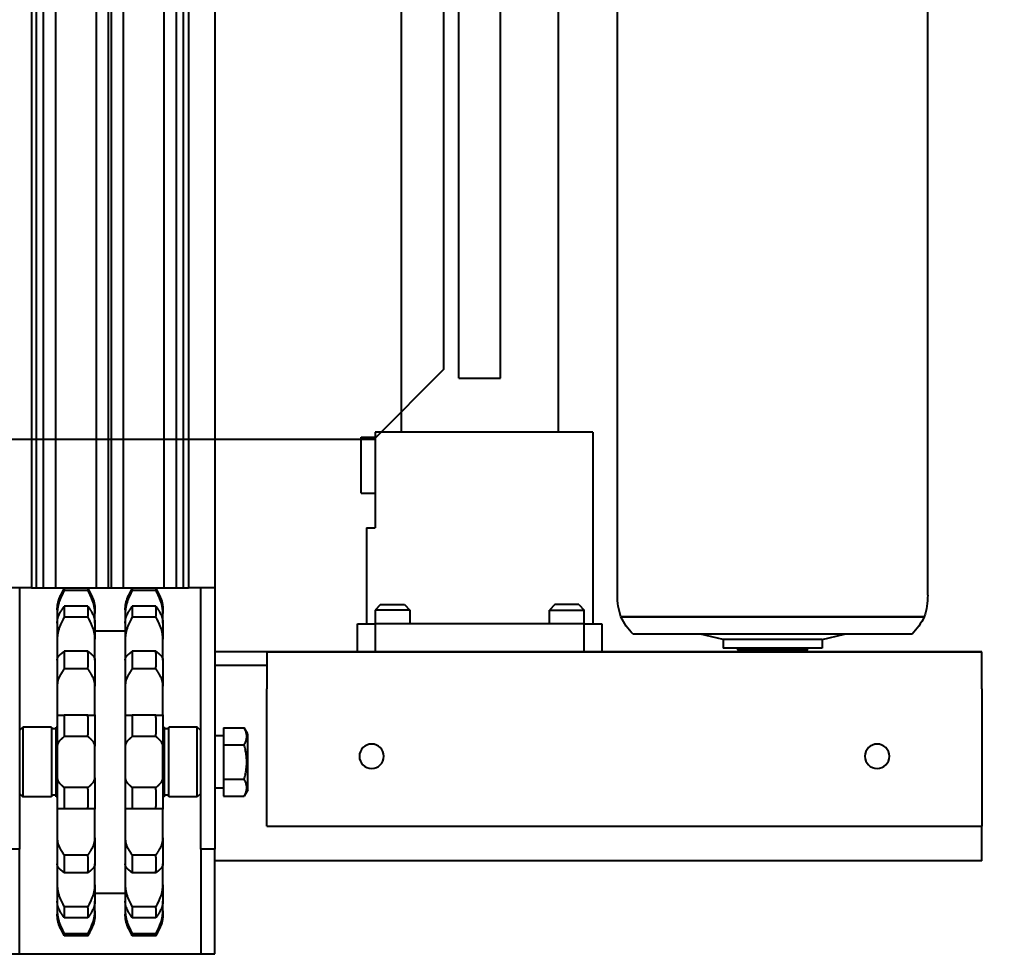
# Model space of a CAD drawing. Header units: millimetres. Extents: x -383313 to -161684, y -117025 to 99224.
# Drawn here: x -331868.6 to -331589.8, y 31162.6 to 31431.4 of the extents above; entities that cross this region are included whole.
import ezdxf

# ---------------------------------------------------------------- set-up
doc = ezdxf.new("R2010")
doc.units = ezdxf.units.MM
doc.header["$MEASUREMENT"] = 0
doc.layers.get('Defpoints').update_dxf_attribs({"color": 31})
for name, color, linetype in [('001__КОНСТРУКТИВ__размеры внутр.', 7, 'Continuous'), ('PV-55E8', 7, 'Continuous'), ('Робот', 30, 'Continuous')]:
    doc.layers.add(name, color=color, linetype=linetype)
doc.styles.add('PSTUDIO', font='arial.ttf')
doc.dimstyles.new('PS_TICK', dxfattribs={"dimscale": 100, "dimtxt": 2.5, "dimasz": 1, "dimexe": 2, "dimexo": 2, "dimgap": 1, "dimtad": 1, "dimdec": 0, "dimzin": 0, "dimdsep": 46, "dimtxsty": 'PSTUDIO', "dimblk": 'ARCHTICK', "dimcen": 2, "dimdle": 1.5, "dimse1": 1, "dimse2": 1, "dimadec": 0, "dimazin": 0, "dimtfac": 1, "dimtdec": 0, "dimtix": 1, "dimtmove": 1, "dimatfit": 3, "dimldrblk": 'ARCHTICK', "dimfxl": 1, "dimtolj": 1, "dimtzin": 0, "dimarcsym": 0})

# ---------------------------------------------------------------- blocks, each defined once
blk = doc.blocks.new('*U123')
at = {"layer": 'PV-55E8', "color": 3}
for p, q in [((-264.5, 563.27), (-260.5, 563.27)), ((-260.5, 563.27), (-256.5, 563.27)), ((-260.5, 563.27), (-260.5, 533.27)), ((-256.5, 563.27), (-212.5, 563.27)), ((-212.5, 563.27), (-208.5, 563.27)), ((-208.5, 563.27), (-204.5, 563.27)), ((-208.5, 533.27), (-208.5, 563.27)), ((-204.5, 563.27), (-204.5, 533.27)), ((-240.85, 558.12), (-247.65, 558.12)), ((-221.35, 558.12), (-228.15, 558.12)), ((-247.65, 557.47), (-240.85, 557.47)), ((-228.15, 557.47), (-221.35, 557.47)), ((-240.85, 552.96), (-247.65, 552.96)), ((-221.35, 552.96), (-228.15, 552.96)), ((-249.65, 550.92), (-249.65, 551.88)), ((-249.65, 549), (-249.65, 550.92)), ((-240.85, 549.85), (-247.65, 549.85)), ((-238.85, 550.92), (-238.85, 551.88)), ((-238.85, 550.92), (-238.85, 549)), ((-230.15, 550.92), (-230.15, 551.88)), ((-230.15, 549), (-230.15, 550.92)), ((-221.35, 549.85), (-228.15, 549.85)), ((-219.35, 550.92), (-219.35, 551.88)), ((-219.35, 550.92), (-219.35, 549)), ((-249.65, 548.13), (-249.65, 549)), ((-249.65, 543.53), (-249.65, 548.13)), ((-238.85, 549), (-238.85, 548.13)), ((-238.85, 543.53), (-238.85, 548.13)), ((-230.15, 548.13), (-230.15, 549)), ((-230.15, 543.53), (-230.15, 548.13)), ((-219.35, 549), (-219.35, 548.13)), ((-219.35, 543.53), (-219.35, 548.13)), ((-238.85, 545.91), (-230.15, 545.91)), ((-249.65, 541.68), (-249.65, 543.53)), ((-249.65, 537.48), (-249.65, 541.68)), ((-238.85, 543.53), (-238.85, 541.68)), ((-238.85, 541.68), (-238.85, 537.48)), ((-230.15, 541.68), (-230.15, 543.53)), ((-230.15, 537.48), (-230.15, 541.68)), ((-219.35, 543.53), (-219.35, 541.68)), ((-219.35, 541.68), (-219.35, 537.48)), ((-240.85, 540.06), (-247.65, 540.06)), ((-221.35, 540.06), (-228.15, 540.06)), ((-249.65, 530.05), (-249.65, 537.48)), ((-238.85, 530.05), (-238.85, 537.48)), ((-230.15, 530.05), (-230.15, 537.48)), ((-219.35, 530.05), (-219.35, 537.48)), ((15.5, 536.62), (-204.5, 536.62)), ((15.5, 536.62), (15.5, 526.62)), ((-260.5, 533.27), (-264.5, 533.27)), ((-260.5, 458.27), (-260.5, 533.27)), ((-240.85, 535.03), (-247.65, 535.03)), ((-221.35, 535.03), (-228.15, 535.03)), ((-204.5, 533.27), (-208.5, 533.27)), ((-208.5, 533.27), (-208.5, 458.27)), ((-204.5, 458.27), (-204.5, 533.27)), ((-249.65, 528.58), (-249.65, 530.05)), ((-238.85, 530.05), (-238.85, 528.58)), ((-230.15, 528.58), (-230.15, 530.05)), ((-219.35, 530.05), (-219.35, 528.58)), ((-249.65, 521.82), (-249.65, 528.58)), ((-238.85, 528.58), (-238.85, 521.82)), ((-230.15, 521.82), (-230.15, 528.58)), ((-219.35, 528.58), (-219.35, 521.82)), ((-189.5, 526.62), (-189.5, 487.32)), ((-189.5, 526.62), (15.5, 526.62)), ((15.5, 487.32), (15.5, 526.62)), ((-249.65, 521.78), (-249.65, 521.82)), ((-249.65, 512.79), (-249.65, 521.78)), ((-240.85, 521.67), (-247.65, 521.67)), ((-238.85, 521.82), (-238.85, 521.78)), ((-238.85, 512.79), (-238.85, 521.78)), ((-230.15, 521.78), (-230.15, 521.82)), ((-230.15, 512.79), (-230.15, 521.78)), ((-221.35, 521.67), (-228.15, 521.67)), ((-219.35, 521.82), (-219.35, 521.78)), ((-219.35, 512.79), (-219.35, 521.78)), ((-260.5, 517.27), (-259.5, 518.27)), ((-259.5, 498.27), (-259.5, 518.27)), ((-251.3, 518.27), (-259.5, 518.27)), ((-251.3, 498.27), (-251.3, 518.27)), ((-250, 517.77), (-251.3, 517.77)), ((-250, 518.27), (-250, 498.27)), ((-249.65, 518.27), (-250, 518.27)), ((-219, 518.27), (-219.35, 518.27)), ((-219, 498.27), (-219, 518.27)), ((-217.7, 517.77), (-219, 517.77)), ((-217.7, 518.27), (-217.7, 498.27)), ((-209.5, 518.27), (-217.7, 518.27)), ((-209.5, 518.27), (-209.5, 498.27)), ((-208.5, 517.27), (-209.5, 518.27)), ((-202, 513.18), (-202, 518.08)), ((-202, 518.08), (-196.05, 518.08)), ((-195, 516.27), (-196.05, 518.08)), ((-195, 516.27), (-195, 500.27)), ((-240.85, 515.58), (-247.65, 515.58)), ((-221.35, 515.58), (-228.15, 515.58)), ((-202, 515.77), (-204.5, 515.77)), ((-202, 503.36), (-202, 513.18)), ((-202, 513.18), (-196.05, 513.18)), ((-249.65, 511.97), (-249.65, 512.79)), ((-249.65, 504.57), (-249.65, 511.97)), ((-238.85, 512.79), (-238.85, 511.97)), ((-238.85, 511.97), (-238.85, 504.57)), ((-230.15, 511.97), (-230.15, 512.79)), ((-230.15, 504.57), (-230.15, 511.97)), ((-219.35, 512.79), (-219.35, 511.97)), ((-219.35, 511.97), (-219.35, 504.57)), ((-249.65, 503.75), (-249.65, 504.57)), ((-249.65, 494.76), (-249.65, 503.75)), ((-238.85, 504.57), (-238.85, 503.75)), ((-238.85, 494.76), (-238.85, 503.75)), ((-230.15, 503.75), (-230.15, 504.57)), ((-230.15, 494.76), (-230.15, 503.75)), ((-219.35, 504.57), (-219.35, 503.75)), ((-219.35, 494.76), (-219.35, 503.75)), ((-202, 498.45), (-202, 503.36)), ((-202, 503.36), (-196.05, 503.36)), ((-260.5, 499.27), (-259.5, 498.27)), ((-240.85, 500.96), (-247.65, 500.96)), ((-221.35, 500.96), (-228.15, 500.96)), ((-208.5, 499.27), (-209.5, 498.27)), ((-202, 500.77), (-204.5, 500.77)), ((-195, 500.27), (-196.05, 498.45)), ((-251.3, 498.27), (-259.5, 498.27)), ((-250, 498.77), (-251.3, 498.77)), ((-249.65, 498.27), (-250, 498.27)), ((-219, 498.27), (-219.35, 498.27)), ((-217.7, 498.77), (-219, 498.77)), ((-209.5, 498.27), (-217.7, 498.27)), ((-202, 498.45), (-196.05, 498.45)), ((-249.65, 494.72), (-249.65, 494.76)), ((-249.65, 487.96), (-249.65, 494.72)), ((-240.85, 494.87), (-247.65, 494.87)), ((-238.85, 494.76), (-238.85, 494.72)), ((-238.85, 494.72), (-238.85, 487.96)), ((-230.15, 494.72), (-230.15, 494.76)), ((-230.15, 487.96), (-230.15, 494.72)), ((-221.35, 494.87), (-228.15, 494.87)), ((-219.35, 494.76), (-219.35, 494.72)), ((-219.35, 494.72), (-219.35, 487.96)), ((-249.65, 486.49), (-249.65, 487.96)), ((-238.85, 487.96), (-238.85, 486.49)), ((-230.15, 486.49), (-230.15, 487.96)), ((-219.35, 487.96), (-219.35, 486.49)), ((-249.65, 479.06), (-249.65, 486.49)), ((-238.85, 479.06), (-238.85, 486.49)), ((-230.15, 479.06), (-230.15, 486.49)), ((-219.35, 479.06), (-219.35, 486.49)), ((-189.5, 476.62), (-189.5, 487.32)), ((15.5, 487.32), (15.5, 476.62)), ((-240.85, 481.51), (-247.65, 481.51)), ((-221.35, 481.51), (-228.15, 481.51)), ((-189.5, 480.62), (-204.5, 480.62)), ((-249.65, 474.86), (-249.65, 479.06)), ((-238.85, 479.06), (-238.85, 474.86)), ((-230.15, 474.86), (-230.15, 479.06)), ((-219.35, 479.06), (-219.35, 474.86)), ((-249.65, 473.01), (-249.65, 474.86)), ((-240.85, 476.48), (-247.65, 476.48)), ((-238.85, 474.86), (-238.85, 473.01)), ((-230.15, 473.01), (-230.15, 474.86)), ((-221.35, 476.48), (-228.15, 476.48)), ((-219.35, 474.86), (-219.35, 473.01)), ((-189.5, 476.62), (-204.5, 476.62)), ((-189.5, 476.62), (15.5, 476.62)), ((15.5, 476.62), (-189.5, 476.62)), ((-163.5, 476.62), (-163.5, 468.62)), ((-158.5, 468.62), (-158.5, 476.62)), ((-98.5, 476.62), (-98.5, 468.62)), ((-93.5, 468.62), (-93.5, 476.62)), ((-30.3, 475.62), (-58.7, 475.62)), ((-58.7, 473.12), (-58.7, 475.62)), ((-54, 476.62), (-54.5, 476.12)), ((-44.5, 476.12), (-54.5, 476.12)), ((-54.5, 476.12), (-54.5, 475.62)), ((-34.5, 476.12), (-44.5, 476.12)), ((-35, 476.62), (-34.5, 476.12)), ((-34.5, 476.12), (-34.5, 475.62)), ((-30.3, 473.12), (-30.3, 475.62)), ((-249.65, 468.41), (-249.65, 473.01)), ((-238.85, 468.41), (-238.85, 473.01)), ((-230.15, 468.41), (-230.15, 473.01)), ((-219.35, 468.41), (-219.35, 473.01)), ((-4.5, 471.62), (-84.5, 471.62)), ((-58.7, 473.12), (-65.13, 471.62)), ((-30.3, 473.12), (-58.7, 473.12)), ((-30.3, 473.12), (-23.87, 471.62)), ((-249.65, 467.54), (-249.65, 468.41)), ((-238.85, 470.62), (-230.15, 470.62)), ((-238.85, 468.41), (-238.85, 467.54)), ((-230.15, 467.54), (-230.15, 468.41)), ((-219.35, 468.41), (-219.35, 467.54)), ((-163.5, 468.62), (-158.5, 468.62)), ((-161, 441.12), (-161, 468.62)), ((-158.5, 464.72), (-158.5, 468.62)), ((-98.5, 468.62), (-158.5, 468.62)), ((-148.5, 464.72), (-148.5, 468.62)), ((-108.5, 468.62), (-108.5, 464.72)), ((-98.5, 468.62), (-98.5, 464.72)), ((-98.5, 468.62), (-93.5, 468.62)), ((-96, 413.62), (-96, 468.62)), ((-249.65, 465.62), (-249.65, 467.54)), ((-240.85, 466.69), (-247.65, 466.69)), ((-238.85, 467.54), (-238.85, 465.62)), ((-230.15, 465.62), (-230.15, 467.54)), ((-221.35, 466.69), (-228.15, 466.69)), ((-219.35, 467.54), (-219.35, 465.62)), ((-1, 466.62), (-88, 466.62)), ((-88, 466.62), (-44.5, 466.62)), ((-44.5, 466.62), (-1, 466.62)), ((-249.65, 464.66), (-249.65, 465.62)), ((-240.85, 463.58), (-247.65, 463.58)), ((-238.85, 464.66), (-238.85, 465.62)), ((-230.15, 464.66), (-230.15, 465.62)), ((-221.35, 463.58), (-228.15, 463.58)), ((-219.35, 464.66), (-219.35, 465.62)), ((-148.5, 464.72), (-158.5, 464.72)), ((-156.9, 463.12), (-158.5, 464.72)), ((-156.9, 463.12), (-150.1, 463.12)), ((-150.1, 463.12), (-148.5, 464.72)), ((-108.5, 464.72), (-98.5, 464.72)), ((-106.9, 463.12), (-108.5, 464.72)), ((-100.1, 463.12), (-106.9, 463.12)), ((-100.1, 463.12), (-98.5, 464.72)), ((-89, 460.38), (-89, -460.38)), ((0, 460.38), (0, -460.38)), ((-257, 458.27), (-264.5, 458.27)), ((-257, 458.27), (-255.61, 458.27)), ((-257, -531.73), (-257, 458.27)), ((-255.61, 458.27), (-255.61, -531.73)), ((-255.61, 458.27), (-253.6, 458.27)), ((-253.6, 458.27), (-253.6, -531.73)), ((-253.6, 458.27), (-250.1, 458.27)), ((-250.1, 458.27), (-250.1, -531.73)), ((-250.1, 458.27), (-238.42, 458.27)), ((-240.85, 459.06), (-247.65, 459.06)), ((-240.85, 458.41), (-247.65, 458.41)), ((-238.42, 458.27), (-238.42, -531.73)), ((-238.42, 458.27), (-234.92, 458.27)), ((-234.92, 458.27), (-234.92, -531.73)), ((-234.92, 458.27), (-234.14, 458.27)), ((-234.14, 458.27), (-234.14, -531.73)), ((-234.14, 458.27), (-230.64, 458.27)), ((-230.64, 458.27), (-230.64, -531.73)), ((-230.64, 458.27), (-218.96, 458.27)), ((-221.35, 459.06), (-228.15, 459.06)), ((-221.35, 458.41), (-228.15, 458.41)), ((-218.96, 458.27), (-218.96, -531.73)), ((-218.96, 458.27), (-215.46, 458.27)), ((-215.46, 458.27), (-215.46, -531.73)), ((-215.46, 458.27), (-213.45, 458.27)), ((-213.45, 458.27), (-213.45, -531.73)), ((-213.45, 458.27), (-212, 458.27)), ((-204.5, 458.27), (-212, 458.27)), ((-212, -531.73), (-212, 458.27)), ((-204.5, -531.73), (-204.5, 458.27)), ((-161, 441.12), (-158.5, 441.12)), ((-158.5, 413.62), (-158.5, 441.12)), ((-162.5, 431.12), (-162.5, 415.12)), ((-162.5, 431.12), (-158.5, 431.12)), ((-162.5, 415.12), (-158.5, 415.12)), ((-96, 413.62), (-158.5, 413.62)), ((-151, -463.38), (-151, 413.62)), ((-106, -463.38), (-106, 413.62)), ((-134.5, 398.12), (-122.5, 398.12)), ((-134.5, 398.12), (-134.5, -401.88)), ((-122.5, 398.12), (-122.5, -401.88))]:
    blk.add_line(p, q, dxfattribs=at)
for centre in [(-159.5, 506.62), (-14.5, 506.62)]:
    blk.add_circle(centre, 3.5, dxfattribs=at)
for centre, radius, start, end in [((-240.15, 551.88), 9.5, 179.3599, 180), ((-248.35, 551.88), 9.5, 360, 0.6401), ((-220.65, 551.88), 9.5, 179.3599, 180), ((-228.85, 551.88), 9.5, 360, 0.6401), ((-70.06, 457.79), 20, 136.2314, 153.7846), ((-18.94, 457.79), 20, 26.2154, 43.7686), ((-69, 460.38), 20, 161.8051, 180), ((-20, 460.38), 20, 0, 18.1949), ((-240.15, 464.66), 9.5, 180, 180.6401), ((-248.35, 464.66), 9.5, 359.3599, 0), ((-220.65, 464.66), 9.5, 180, 180.6401), ((-228.85, 464.66), 9.5, 359.3599, 0)]:
    blk.add_arc(centre, radius, start, end, dxfattribs=at)
for points, weights in [([(-247.65, 558.12), (-248.18, 557.06), (-248.68, 556.04)], [1, 1.00025461955, 1]), ([(-247.65, 557.47), (-247.74, 557.8), (-247.65, 558.12)], [1, 1.00194841845, 1]), ([(-239.82, 556.04), (-240.32, 557.06), (-240.85, 558.12)], [1, 1.00025461956, 1]), ([(-240.85, 558.12), (-240.76, 557.8), (-240.85, 557.47)], [1, 1.00194841845, 1]), ([(-228.15, 558.12), (-228.68, 557.06), (-229.18, 556.04)], [1, 1.00025461957, 1]), ([(-228.15, 557.47), (-228.24, 557.8), (-228.15, 558.12)], [1, 1.00194841845, 1]), ([(-221.35, 558.12), (-221.26, 557.8), (-221.35, 557.47)], [1, 1.00194841845, 1]), ([(-220.32, 556.04), (-220.82, 557.06), (-221.35, 558.12)], [1, 1.00025461954, 1]), ([(-248.68, 555.29), (-248.18, 556.36), (-247.65, 557.47)], [1, 1.00025461956, 1]), ([(-240.85, 557.47), (-240.32, 556.36), (-239.82, 555.29)], [1, 1.00025461955, 1]), ([(-229.18, 555.29), (-228.68, 556.36), (-228.15, 557.47)], [1, 1.00025461957, 1]), ([(-221.35, 557.47), (-220.82, 556.36), (-220.32, 555.29)], [1, 1.00025461956, 1]), ([(-247.65, 552.96), (-248.18, 552.13), (-248.68, 551.34)], [1, 1.00025461955, 1]), ([(-247.65, 549.85), (-247.74, 551.4), (-247.65, 552.96)], [1, 1.00194841845, 1]), ([(-239.82, 551.34), (-240.32, 552.13), (-240.85, 552.96)], [1, 1.00025461957, 1]), ([(-240.85, 552.96), (-240.76, 551.4), (-240.85, 549.85)], [1, 1.00194841845, 1]), ([(-228.15, 552.96), (-228.68, 552.13), (-229.18, 551.34)], [1, 1.00025461955, 1]), ([(-228.15, 549.85), (-228.24, 551.4), (-228.15, 552.96)], [1, 1.00194841845, 1]), ([(-221.35, 552.96), (-221.26, 551.4), (-221.35, 549.85)], [1, 1.00194841845, 1]), ([(-220.32, 551.34), (-220.82, 552.13), (-221.35, 552.96)], [1, 1.00025461956, 1]), ([(-248.68, 547.74), (-248.18, 548.77), (-247.65, 549.85)], [1, 1.00025461957, 1]), ([(-240.85, 549.85), (-240.32, 548.77), (-239.82, 547.74)], [1, 1.00025461954, 1]), ([(-229.18, 547.74), (-228.68, 548.77), (-228.15, 549.85)], [1, 1.00025461956, 1]), ([(-221.35, 549.85), (-220.82, 548.77), (-220.32, 547.74)], [1, 1.00025461954, 1]), ([(-247.65, 540.06), (-248.18, 539.62), (-248.68, 539.2)], [1, 1.00025461955, 1]), ([(-247.65, 535.03), (-247.74, 537.54), (-247.65, 540.06)], [1, 1.00194841845, 1]), ([(-239.82, 539.2), (-240.32, 539.62), (-240.85, 540.06)], [1, 1.00025461956, 1]), ([(-240.85, 540.06), (-240.76, 537.54), (-240.85, 535.03)], [1, 1.00194841845, 1]), ([(-228.15, 540.06), (-228.68, 539.62), (-229.18, 539.2)], [1, 1.00025461956, 1]), ([(-228.15, 535.03), (-228.24, 537.54), (-228.15, 540.06)], [1, 1.00194841845, 1]), ([(-221.35, 540.06), (-221.26, 537.54), (-221.35, 535.03)], [1, 1.00194841845, 1]), ([(-220.32, 539.2), (-220.82, 539.62), (-221.35, 540.06)], [1, 1.00025461955, 1]), ([(-248.68, 533.36), (-248.18, 534.18), (-247.65, 535.03)], [1, 1.00025461956, 1]), ([(-240.85, 535.03), (-240.32, 534.18), (-239.82, 533.36)], [1, 1.00025461956, 1]), ([(-229.18, 533.36), (-228.68, 534.18), (-228.15, 535.03)], [1, 1.00025461957, 1]), ([(-221.35, 535.03), (-220.82, 534.18), (-220.32, 533.36)], [1, 1.00025461956, 1]), ([(-247.65, 521.67), (-248.18, 521.69), (-248.68, 521.71)], [1, 1.00025461953, 1]), ([(-247.65, 515.58), (-247.74, 518.62), (-247.65, 521.67)], [1, 1.00194841845, 1]), ([(-239.82, 521.71), (-240.32, 521.69), (-240.85, 521.67)], [1, 1.00025461954, 1]), ([(-240.85, 521.67), (-240.76, 518.62), (-240.85, 515.58)], [1, 1.00194841845, 1]), ([(-228.15, 521.67), (-228.68, 521.69), (-229.18, 521.71)], [1, 1.00025461955, 1]), ([(-228.15, 515.58), (-228.24, 518.62), (-228.15, 521.67)], [1, 1.00194841845, 1]), ([(-220.32, 521.71), (-220.82, 521.69), (-221.35, 521.67)], [1, 1.00025461956, 1]), ([(-221.35, 521.67), (-221.26, 518.62), (-221.35, 515.58)], [1, 1.00194841845, 1]), ([(-196.05, 518.08), (-194.63, 515.63), (-196.05, 513.18)], [1.22364575665, 1.41294441399, 1.22364575665]), ([(-248.68, 514.65), (-248.18, 515.11), (-247.65, 515.58)], [1, 1.00025461957, 1]), ([(-240.85, 515.58), (-240.32, 515.11), (-239.82, 514.65)], [1, 1.00025461958, 1]), ([(-229.18, 514.65), (-228.68, 515.11), (-228.15, 515.58)], [1, 1.00025461956, 1]), ([(-221.35, 515.58), (-220.82, 515.11), (-220.32, 514.65)], [1, 1.00025461955, 1]), ([(-196.05, 513.18), (-194.63, 508.27), (-196.05, 503.36)], [1.22364575665, 1.41294441399, 1.22364575665]), ([(-247.65, 500.96), (-248.18, 501.43), (-248.68, 501.89)], [1, 1.00025461956, 1]), ([(-239.82, 501.89), (-240.32, 501.43), (-240.85, 500.96)], [1, 1.00025461957, 1]), ([(-228.15, 500.96), (-228.68, 501.43), (-229.18, 501.89)], [1, 1.00025461958, 1]), ([(-220.32, 501.89), (-220.82, 501.43), (-221.35, 500.96)], [1, 1.00025461957, 1]), ([(-196.05, 503.36), (-194.63, 500.91), (-196.05, 498.45)], [1.22364575665, 1.41294441399, 1.22364575665]), ([(-247.65, 494.87), (-247.74, 497.92), (-247.65, 500.96)], [1, 1.00194841845, 1]), ([(-240.85, 500.96), (-240.76, 497.92), (-240.85, 494.87)], [1, 1.00194841845, 1]), ([(-228.15, 494.87), (-228.24, 497.92), (-228.15, 500.96)], [1, 1.00194841845, 1]), ([(-221.35, 500.96), (-221.26, 497.92), (-221.35, 494.87)], [1, 1.00194841845, 1]), ([(-248.68, 494.83), (-248.18, 494.85), (-247.65, 494.87)], [1, 1.00025461956, 1]), ([(-240.85, 494.87), (-240.32, 494.85), (-239.82, 494.83)], [1, 1.00025461957, 1]), ([(-229.18, 494.83), (-228.68, 494.85), (-228.15, 494.87)], [1, 1.00025461956, 1]), ([(-221.35, 494.87), (-220.82, 494.85), (-220.32, 494.83)], [1, 1.00025461957, 1]), ([(-247.65, 481.51), (-248.18, 482.36), (-248.68, 483.18)], [1, 1.00025461958, 1]), ([(-239.82, 483.18), (-240.32, 482.36), (-240.85, 481.51)], [1, 1.00025461957, 1]), ([(-228.15, 481.51), (-228.68, 482.36), (-229.18, 483.18)], [1, 1.00025461956, 1]), ([(-220.32, 483.18), (-220.82, 482.36), (-221.35, 481.51)], [1, 1.00025461956, 1]), ([(-247.65, 476.48), (-247.74, 479), (-247.65, 481.51)], [1, 1.00194841845, 1]), ([(-240.85, 481.51), (-240.76, 479), (-240.85, 476.48)], [1, 1.00194841845, 1]), ([(-228.15, 476.48), (-228.24, 479), (-228.15, 481.51)], [1, 1.00194841845, 1]), ([(-221.35, 481.51), (-221.26, 479), (-221.35, 476.48)], [1, 1.00194841845, 1]), ([(-248.68, 477.34), (-248.18, 476.92), (-247.65, 476.48)], [1, 1.00025461956, 1]), ([(-240.85, 476.48), (-240.32, 476.92), (-239.82, 477.34)], [1, 1.00025461955, 1]), ([(-229.18, 477.34), (-228.68, 476.92), (-228.15, 476.48)], [1, 1.00025461956, 1]), ([(-221.35, 476.48), (-220.82, 476.92), (-220.32, 477.34)], [1, 1.00025461955, 1]), ([(-247.65, 466.69), (-248.18, 467.77), (-248.68, 468.8)], [1, 1.00025461957, 1]), ([(-239.82, 468.8), (-240.32, 467.77), (-240.85, 466.69)], [1, 1.00025461957, 1]), ([(-228.15, 466.69), (-228.68, 467.77), (-229.18, 468.8)], [1, 1.00025461954, 1]), ([(-220.32, 468.8), (-220.82, 467.77), (-221.35, 466.69)], [1, 1.00025461956, 1]), ([(-247.65, 463.58), (-247.74, 465.14), (-247.65, 466.69)], [1, 1.00194841845, 1]), ([(-240.85, 466.69), (-240.76, 465.14), (-240.85, 463.58)], [1, 1.00194841845, 1]), ([(-228.15, 463.58), (-228.24, 465.14), (-228.15, 466.69)], [1, 1.00194841845, 1]), ([(-221.35, 466.69), (-221.26, 465.14), (-221.35, 463.58)], [1, 1.00194841845, 1]), ([(-248.68, 465.2), (-248.18, 464.41), (-247.65, 463.58)], [1, 1.00025461954, 1]), ([(-240.85, 463.58), (-240.32, 464.41), (-239.82, 465.2)], [1, 1.00025461956, 1]), ([(-229.18, 465.2), (-228.68, 464.41), (-228.15, 463.58)], [1, 1.00025461957, 1]), ([(-221.35, 463.58), (-220.82, 464.41), (-220.32, 465.2)], [1, 1.00025461955, 1]), ([(-247.65, 459.06), (-248.18, 460.18), (-248.68, 461.25)], [1, 1.00025461957, 1]), ([(-248.68, 460.5), (-248.18, 459.48), (-247.65, 458.41)], [1, 1.00025461957, 1]), ([(-239.82, 461.25), (-240.32, 460.18), (-240.85, 459.06)], [1, 1.00025461957, 1]), ([(-240.85, 458.41), (-240.32, 459.48), (-239.82, 460.5)], [1, 1.00025461957, 1]), ([(-228.15, 459.06), (-228.68, 460.18), (-229.18, 461.25)], [1, 1.00025461953, 1]), ([(-229.18, 460.5), (-228.68, 459.48), (-228.15, 458.41)], [1, 1.00025461955, 1]), ([(-220.32, 461.25), (-220.82, 460.18), (-221.35, 459.06)], [1, 1.00025461958, 1]), ([(-221.35, 458.41), (-220.82, 459.48), (-220.32, 460.5)], [1, 1.00025461957, 1]), ([(-247.65, 458.41), (-247.74, 458.74), (-247.65, 459.06)], [1, 1.00194841845, 1]), ([(-240.85, 459.06), (-240.76, 458.74), (-240.85, 458.41)], [1, 1.00194841845, 1]), ([(-228.15, 458.41), (-228.24, 458.74), (-228.15, 459.06)], [1, 1.00194841845, 1]), ([(-221.35, 459.06), (-221.26, 458.74), (-221.35, 458.41)], [1, 1.00194841845, 1])]:
    blk.add_rational_spline(points, weights, degree=2, dxfattribs=at)
for points, knots in [([(-248.68, 556.04), (-248.77, 555.87), (-248.84, 555.7), (-249.03, 555.26), (-249.14, 554.97), (-249.32, 554.37), (-249.4, 554.06), (-249.53, 553.43), (-249.58, 553.11), (-249.63, 552.52), (-249.65, 552.25), (-249.65, 551.99)], [10.11521, 10.11521, 10.11521, 10.11521, 10.687596, 10.687596, 11.618355, 11.618355, 12.549115, 12.549115, 13.479875, 13.479875, 14.298984, 14.298984, 14.298984, 14.298984]), ([(-249.65, 550.92), (-249.65, 551.23), (-249.64, 551.55), (-249.58, 552.21), (-249.53, 552.54), (-249.4, 553.2), (-249.32, 553.53), (-249.14, 554.16), (-249.03, 554.47), (-248.84, 554.93), (-248.77, 555.11), (-248.68, 555.29)], [43.585571, 43.585571, 43.585571, 43.585571, 44.51633, 44.51633, 45.44709, 45.44709, 46.37785, 46.37785, 47.308609, 47.308609, 47.880995, 47.880995, 47.880995, 47.880995]), ([(-238.85, 551.99), (-238.85, 552.25), (-238.87, 552.53), (-238.93, 553.12), (-238.97, 553.44), (-239.1, 554.08), (-239.18, 554.39), (-239.37, 555), (-239.48, 555.3), (-239.67, 555.73), (-239.74, 555.88), (-239.82, 556.04)], [43.697229, 43.697229, 43.697229, 43.697229, 44.527095, 44.527095, 45.468619, 45.468619, 46.410144, 46.410144, 47.351668, 47.351668, 47.881074, 47.881074, 47.881074, 47.881074]), ([(-239.82, 555.29), (-239.74, 555.12), (-239.67, 554.96), (-239.48, 554.5), (-239.37, 554.2), (-239.18, 553.56), (-239.1, 553.23), (-238.97, 552.56), (-238.93, 552.22), (-238.86, 551.56), (-238.85, 551.23), (-238.85, 550.92)], [10.115097, 10.115097, 10.115097, 10.115097, 10.644502, 10.644502, 11.586026, 11.586026, 12.527551, 12.527551, 13.469075, 13.469075, 14.4106, 14.4106, 14.4106, 14.4106]), ([(-229.18, 556.04), (-229.26, 555.88), (-229.33, 555.73), (-229.52, 555.3), (-229.63, 555), (-229.82, 554.39), (-229.9, 554.08), (-230.03, 553.44), (-230.07, 553.12), (-230.13, 552.53), (-230.15, 552.25), (-230.15, 551.99)], [10.115097, 10.115097, 10.115097, 10.115097, 10.644502, 10.644502, 11.586026, 11.586026, 12.527551, 12.527551, 13.469075, 13.469075, 14.298941, 14.298941, 14.298941, 14.298941]), ([(-230.15, 550.92), (-230.15, 551.23), (-230.14, 551.56), (-230.07, 552.22), (-230.03, 552.56), (-229.9, 553.23), (-229.82, 553.56), (-229.63, 554.2), (-229.52, 554.5), (-229.33, 554.96), (-229.26, 555.12), (-229.18, 555.29)], [43.585571, 43.585571, 43.585571, 43.585571, 44.527095, 44.527095, 45.468619, 45.468619, 46.410144, 46.410144, 47.351668, 47.351668, 47.881074, 47.881074, 47.881074, 47.881074]), ([(-219.35, 551.99), (-219.35, 552.25), (-219.37, 552.53), (-219.43, 553.12), (-219.47, 553.44), (-219.6, 554.08), (-219.68, 554.39), (-219.87, 555), (-219.98, 555.3), (-220.17, 555.73), (-220.24, 555.88), (-220.32, 556.04)], [43.697264, 43.697264, 43.697264, 43.697264, 44.52713, 44.52713, 45.468654, 45.468654, 46.410179, 46.410179, 47.351703, 47.351703, 47.881108, 47.881108, 47.881108, 47.881108]), ([(-220.32, 555.29), (-220.24, 555.12), (-220.17, 554.96), (-219.98, 554.5), (-219.87, 554.2), (-219.68, 553.56), (-219.6, 553.23), (-219.47, 552.56), (-219.43, 552.22), (-219.36, 551.56), (-219.35, 551.23), (-219.35, 550.92)], [10.115097, 10.115097, 10.115097, 10.115097, 10.644502, 10.644502, 11.586026, 11.586026, 12.527551, 12.527551, 13.469075, 13.469075, 14.4106, 14.4106, 14.4106, 14.4106]), ([(-248.68, 551.34), (-248.77, 551.21), (-248.84, 551.08), (-249.03, 550.74), (-249.14, 550.51), (-249.32, 550.05), (-249.4, 549.81), (-249.53, 549.32), (-249.58, 549.08), (-249.64, 548.59), (-249.65, 548.36), (-249.65, 548.13)], [10.11521, 10.11521, 10.11521, 10.11521, 10.687596, 10.687596, 11.618355, 11.618355, 12.549115, 12.549115, 13.479875, 13.479875, 14.410634, 14.410634, 14.410634, 14.410634]), ([(-238.85, 548.13), (-238.85, 548.36), (-238.86, 548.6), (-238.93, 549.09), (-238.97, 549.33), (-239.1, 549.83), (-239.18, 550.07), (-239.37, 550.54), (-239.48, 550.77), (-239.67, 551.1), (-239.74, 551.22), (-239.82, 551.34)], [43.585571, 43.585571, 43.585571, 43.585571, 44.527095, 44.527095, 45.468619, 45.468619, 46.410144, 46.410144, 47.351668, 47.351668, 47.881074, 47.881074, 47.881074, 47.881074]), ([(-229.18, 551.34), (-229.26, 551.22), (-229.33, 551.1), (-229.52, 550.77), (-229.63, 550.54), (-229.82, 550.07), (-229.9, 549.83), (-230.03, 549.33), (-230.07, 549.09), (-230.14, 548.6), (-230.15, 548.36), (-230.15, 548.13)], [10.115097, 10.115097, 10.115097, 10.115097, 10.644502, 10.644502, 11.586026, 11.586026, 12.527551, 12.527551, 13.469075, 13.469075, 14.4106, 14.4106, 14.4106, 14.4106]), ([(-219.35, 548.13), (-219.35, 548.36), (-219.36, 548.6), (-219.43, 549.09), (-219.47, 549.33), (-219.6, 549.83), (-219.68, 550.07), (-219.87, 550.54), (-219.98, 550.77), (-220.17, 551.1), (-220.24, 551.22), (-220.32, 551.34)], [43.585605, 43.585605, 43.585605, 43.585605, 44.52713, 44.52713, 45.468654, 45.468654, 46.410179, 46.410179, 47.351703, 47.351703, 47.881108, 47.881108, 47.881108, 47.881108]), ([(-249.65, 543.53), (-249.65, 543.83), (-249.64, 544.14), (-249.58, 544.77), (-249.53, 545.09), (-249.4, 545.73), (-249.32, 546.04), (-249.14, 546.65), (-249.03, 546.95), (-248.84, 547.39), (-248.77, 547.56), (-248.68, 547.74)], [43.585571, 43.585571, 43.585571, 43.585571, 44.51633, 44.51633, 45.44709, 45.44709, 46.37785, 46.37785, 47.308609, 47.308609, 47.880995, 47.880995, 47.880995, 47.880995]), ([(-239.82, 547.74), (-239.74, 547.58), (-239.67, 547.42), (-239.48, 546.98), (-239.37, 546.69), (-239.18, 546.07), (-239.1, 545.75), (-238.97, 545.11), (-238.93, 544.79), (-238.86, 544.15), (-238.85, 543.83), (-238.85, 543.53)], [10.115097, 10.115097, 10.115097, 10.115097, 10.644502, 10.644502, 11.586026, 11.586026, 12.527551, 12.527551, 13.469075, 13.469075, 14.4106, 14.4106, 14.4106, 14.4106]), ([(-230.15, 543.53), (-230.15, 543.83), (-230.14, 544.15), (-230.07, 544.79), (-230.03, 545.11), (-229.9, 545.75), (-229.82, 546.07), (-229.63, 546.69), (-229.52, 546.98), (-229.33, 547.42), (-229.26, 547.58), (-229.18, 547.74)], [43.585571, 43.585571, 43.585571, 43.585571, 44.527095, 44.527095, 45.468619, 45.468619, 46.410144, 46.410144, 47.351668, 47.351668, 47.881074, 47.881074, 47.881074, 47.881074]), ([(-220.32, 547.74), (-220.24, 547.58), (-220.17, 547.42), (-219.98, 546.98), (-219.87, 546.69), (-219.68, 546.07), (-219.6, 545.75), (-219.47, 545.11), (-219.43, 544.79), (-219.36, 544.15), (-219.35, 543.83), (-219.35, 543.53)], [10.115097, 10.115097, 10.115097, 10.115097, 10.644502, 10.644502, 11.586026, 11.586026, 12.527551, 12.527551, 13.469075, 13.469075, 14.4106, 14.4106, 14.4106, 14.4106]), ([(-248.68, 539.2), (-248.77, 539.13), (-248.84, 539.06), (-249.03, 538.88), (-249.14, 538.76), (-249.32, 538.51), (-249.4, 538.38), (-249.53, 538.12), (-249.58, 537.99), (-249.64, 537.73), (-249.65, 537.6), (-249.65, 537.48)], [10.11521, 10.11521, 10.11521, 10.11521, 10.687596, 10.687596, 11.618355, 11.618355, 12.549115, 12.549115, 13.479875, 13.479875, 14.410634, 14.410634, 14.410634, 14.410634]), ([(-238.85, 537.48), (-238.85, 537.6), (-238.86, 537.73), (-238.93, 537.99), (-238.97, 538.13), (-239.1, 538.39), (-239.18, 538.52), (-239.37, 538.77), (-239.48, 538.89), (-239.67, 539.07), (-239.74, 539.13), (-239.82, 539.2)], [43.585571, 43.585571, 43.585571, 43.585571, 44.527095, 44.527095, 45.468619, 45.468619, 46.410144, 46.410144, 47.351668, 47.351668, 47.881074, 47.881074, 47.881074, 47.881074]), ([(-229.18, 539.2), (-229.26, 539.13), (-229.33, 539.07), (-229.52, 538.89), (-229.63, 538.77), (-229.82, 538.52), (-229.9, 538.39), (-230.03, 538.13), (-230.07, 537.99), (-230.14, 537.73), (-230.15, 537.6), (-230.15, 537.48)], [10.115097, 10.115097, 10.115097, 10.115097, 10.644502, 10.644502, 11.586026, 11.586026, 12.527551, 12.527551, 13.469075, 13.469075, 14.4106, 14.4106, 14.4106, 14.4106]), ([(-219.35, 537.48), (-219.35, 537.6), (-219.36, 537.73), (-219.43, 537.99), (-219.47, 538.13), (-219.6, 538.39), (-219.68, 538.52), (-219.87, 538.77), (-219.98, 538.89), (-220.17, 539.07), (-220.24, 539.13), (-220.32, 539.2)], [43.585605, 43.585605, 43.585605, 43.585605, 44.52713, 44.52713, 45.468654, 45.468654, 46.410179, 46.410179, 47.351703, 47.351703, 47.881108, 47.881108, 47.881108, 47.881108]), ([(-249.65, 530.05), (-249.65, 530.28), (-249.64, 530.52), (-249.58, 531.02), (-249.53, 531.28), (-249.4, 531.78), (-249.32, 532.03), (-249.14, 532.51), (-249.03, 532.74), (-248.84, 533.09), (-248.77, 533.23), (-248.68, 533.36)], [43.585571, 43.585571, 43.585571, 43.585571, 44.51633, 44.51633, 45.44709, 45.44709, 46.37785, 46.37785, 47.308609, 47.308609, 47.880995, 47.880995, 47.880995, 47.880995]), ([(-239.82, 533.36), (-239.74, 533.24), (-239.67, 533.11), (-239.48, 532.77), (-239.37, 532.53), (-239.18, 532.05), (-239.1, 531.8), (-238.97, 531.29), (-238.93, 531.03), (-238.86, 530.53), (-238.85, 530.28), (-238.85, 530.05)], [10.115097, 10.115097, 10.115097, 10.115097, 10.644502, 10.644502, 11.586026, 11.586026, 12.527551, 12.527551, 13.469075, 13.469075, 14.4106, 14.4106, 14.4106, 14.4106]), ([(-230.15, 530.05), (-230.15, 530.28), (-230.14, 530.53), (-230.07, 531.03), (-230.03, 531.29), (-229.9, 531.8), (-229.82, 532.05), (-229.63, 532.53), (-229.52, 532.77), (-229.33, 533.11), (-229.26, 533.24), (-229.18, 533.36)], [43.585571, 43.585571, 43.585571, 43.585571, 44.527095, 44.527095, 45.468619, 45.468619, 46.410144, 46.410144, 47.351668, 47.351668, 47.881074, 47.881074, 47.881074, 47.881074]), ([(-220.32, 533.36), (-220.24, 533.24), (-220.17, 533.11), (-219.98, 532.77), (-219.87, 532.53), (-219.68, 532.05), (-219.6, 531.8), (-219.47, 531.29), (-219.43, 531.03), (-219.36, 530.53), (-219.35, 530.28), (-219.35, 530.05)], [10.115097, 10.115097, 10.115097, 10.115097, 10.644502, 10.644502, 11.586026, 11.586026, 12.527551, 12.527551, 13.469075, 13.469075, 14.4106, 14.4106, 14.4106, 14.4106]), ([(-248.68, 521.71), (-248.77, 521.71), (-248.84, 521.71), (-249.03, 521.72), (-249.14, 521.73), (-249.32, 521.74), (-249.4, 521.74), (-249.53, 521.75), (-249.58, 521.76), (-249.64, 521.77), (-249.65, 521.78), (-249.65, 521.78)], [10.11521, 10.11521, 10.11521, 10.11521, 10.687596, 10.687596, 11.618355, 11.618355, 12.549115, 12.549115, 13.479875, 13.479875, 14.410634, 14.410634, 14.410634, 14.410634]), ([(-238.85, 521.78), (-238.85, 521.78), (-238.86, 521.77), (-238.93, 521.76), (-238.97, 521.75), (-239.1, 521.74), (-239.18, 521.74), (-239.37, 521.72), (-239.48, 521.72), (-239.67, 521.71), (-239.74, 521.71), (-239.82, 521.71)], [43.585571, 43.585571, 43.585571, 43.585571, 44.527095, 44.527095, 45.468619, 45.468619, 46.410144, 46.410144, 47.351668, 47.351668, 47.881074, 47.881074, 47.881074, 47.881074]), ([(-229.18, 521.71), (-229.26, 521.71), (-229.33, 521.71), (-229.52, 521.72), (-229.63, 521.72), (-229.82, 521.74), (-229.9, 521.74), (-230.03, 521.75), (-230.07, 521.76), (-230.14, 521.77), (-230.15, 521.78), (-230.15, 521.78)], [10.115097, 10.115097, 10.115097, 10.115097, 10.644502, 10.644502, 11.586026, 11.586026, 12.527551, 12.527551, 13.469075, 13.469075, 14.4106, 14.4106, 14.4106, 14.4106]), ([(-219.35, 521.78), (-219.35, 521.78), (-219.36, 521.77), (-219.43, 521.76), (-219.47, 521.75), (-219.6, 521.74), (-219.68, 521.74), (-219.87, 521.72), (-219.98, 521.72), (-220.17, 521.71), (-220.24, 521.71), (-220.32, 521.71)], [43.585605, 43.585605, 43.585605, 43.585605, 44.52713, 44.52713, 45.468654, 45.468654, 46.410179, 46.410179, 47.351703, 47.351703, 47.881108, 47.881108, 47.881108, 47.881108]), ([(-249.65, 512.79), (-249.65, 512.92), (-249.64, 513.06), (-249.58, 513.34), (-249.53, 513.48), (-249.4, 513.76), (-249.32, 513.9), (-249.14, 514.17), (-249.03, 514.3), (-248.84, 514.5), (-248.77, 514.57), (-248.68, 514.65)], [43.585571, 43.585571, 43.585571, 43.585571, 44.51633, 44.51633, 45.44709, 45.44709, 46.37785, 46.37785, 47.308609, 47.308609, 47.880995, 47.880995, 47.880995, 47.880995]), ([(-239.82, 514.65), (-239.74, 514.58), (-239.67, 514.51), (-239.48, 514.32), (-239.37, 514.19), (-239.18, 513.91), (-239.1, 513.77), (-238.97, 513.49), (-238.93, 513.35), (-238.86, 513.06), (-238.85, 512.92), (-238.85, 512.79)], [10.115097, 10.115097, 10.115097, 10.115097, 10.644502, 10.644502, 11.586026, 11.586026, 12.527551, 12.527551, 13.469075, 13.469075, 14.4106, 14.4106, 14.4106, 14.4106]), ([(-230.15, 512.79), (-230.15, 512.92), (-230.14, 513.06), (-230.07, 513.35), (-230.03, 513.49), (-229.9, 513.77), (-229.82, 513.91), (-229.63, 514.19), (-229.52, 514.32), (-229.33, 514.51), (-229.26, 514.58), (-229.18, 514.65)], [43.585571, 43.585571, 43.585571, 43.585571, 44.527095, 44.527095, 45.468619, 45.468619, 46.410144, 46.410144, 47.351668, 47.351668, 47.881074, 47.881074, 47.881074, 47.881074]), ([(-220.32, 514.65), (-220.24, 514.58), (-220.17, 514.51), (-219.98, 514.32), (-219.87, 514.19), (-219.68, 513.91), (-219.6, 513.77), (-219.47, 513.49), (-219.43, 513.35), (-219.36, 513.06), (-219.35, 512.92), (-219.35, 512.79)], [10.115097, 10.115097, 10.115097, 10.115097, 10.644502, 10.644502, 11.586026, 11.586026, 12.527551, 12.527551, 13.469075, 13.469075, 14.4106, 14.4106, 14.4106, 14.4106]), ([(-248.68, 501.89), (-248.77, 501.97), (-248.84, 502.04), (-249.03, 502.24), (-249.14, 502.37), (-249.32, 502.64), (-249.4, 502.78), (-249.53, 503.06), (-249.58, 503.2), (-249.64, 503.48), (-249.65, 503.62), (-249.65, 503.75)], [10.11521, 10.11521, 10.11521, 10.11521, 10.687596, 10.687596, 11.618355, 11.618355, 12.549115, 12.549115, 13.479875, 13.479875, 14.410634, 14.410634, 14.410634, 14.410634]), ([(-238.85, 503.75), (-238.85, 503.61), (-238.86, 503.48), (-238.93, 503.19), (-238.97, 503.05), (-239.1, 502.77), (-239.18, 502.62), (-239.37, 502.35), (-239.48, 502.22), (-239.67, 502.03), (-239.74, 501.96), (-239.82, 501.89)], [43.585571, 43.585571, 43.585571, 43.585571, 44.527095, 44.527095, 45.468619, 45.468619, 46.410144, 46.410144, 47.351668, 47.351668, 47.881074, 47.881074, 47.881074, 47.881074]), ([(-229.18, 501.89), (-229.26, 501.96), (-229.33, 502.03), (-229.52, 502.22), (-229.63, 502.35), (-229.82, 502.62), (-229.9, 502.77), (-230.03, 503.05), (-230.07, 503.19), (-230.14, 503.48), (-230.15, 503.61), (-230.15, 503.75)], [10.115097, 10.115097, 10.115097, 10.115097, 10.644502, 10.644502, 11.586026, 11.586026, 12.527551, 12.527551, 13.469075, 13.469075, 14.4106, 14.4106, 14.4106, 14.4106]), ([(-219.35, 503.75), (-219.35, 503.61), (-219.36, 503.48), (-219.43, 503.19), (-219.47, 503.05), (-219.6, 502.77), (-219.68, 502.62), (-219.87, 502.35), (-219.98, 502.22), (-220.17, 502.03), (-220.24, 501.96), (-220.32, 501.89)], [43.585605, 43.585605, 43.585605, 43.585605, 44.52713, 44.52713, 45.468654, 45.468654, 46.410179, 46.410179, 47.351703, 47.351703, 47.881108, 47.881108, 47.881108, 47.881108]), ([(-249.65, 494.76), (-249.65, 494.76), (-249.64, 494.77), (-249.58, 494.78), (-249.53, 494.79), (-249.4, 494.8), (-249.32, 494.8), (-249.14, 494.81), (-249.03, 494.82), (-248.84, 494.83), (-248.77, 494.83), (-248.68, 494.83)], [43.585571, 43.585571, 43.585571, 43.585571, 44.51633, 44.51633, 45.44709, 45.44709, 46.37785, 46.37785, 47.308609, 47.308609, 47.880995, 47.880995, 47.880995, 47.880995]), ([(-239.82, 494.83), (-239.74, 494.83), (-239.67, 494.83), (-239.48, 494.82), (-239.37, 494.81), (-239.18, 494.8), (-239.1, 494.8), (-238.97, 494.79), (-238.93, 494.78), (-238.86, 494.77), (-238.85, 494.76), (-238.85, 494.76)], [10.115097, 10.115097, 10.115097, 10.115097, 10.644502, 10.644502, 11.586026, 11.586026, 12.527551, 12.527551, 13.469075, 13.469075, 14.4106, 14.4106, 14.4106, 14.4106]), ([(-230.15, 494.76), (-230.15, 494.76), (-230.14, 494.77), (-230.07, 494.78), (-230.03, 494.79), (-229.9, 494.8), (-229.82, 494.8), (-229.63, 494.81), (-229.52, 494.82), (-229.33, 494.83), (-229.26, 494.83), (-229.18, 494.83)], [43.585571, 43.585571, 43.585571, 43.585571, 44.527095, 44.527095, 45.468619, 45.468619, 46.410144, 46.410144, 47.351668, 47.351668, 47.881074, 47.881074, 47.881074, 47.881074]), ([(-220.32, 494.83), (-220.24, 494.83), (-220.17, 494.83), (-219.98, 494.82), (-219.87, 494.81), (-219.68, 494.8), (-219.6, 494.8), (-219.47, 494.79), (-219.43, 494.78), (-219.36, 494.77), (-219.35, 494.76), (-219.35, 494.76)], [10.115097, 10.115097, 10.115097, 10.115097, 10.644502, 10.644502, 11.586026, 11.586026, 12.527551, 12.527551, 13.469075, 13.469075, 14.4106, 14.4106, 14.4106, 14.4106]), ([(-248.68, 483.18), (-248.77, 483.31), (-248.84, 483.45), (-249.03, 483.8), (-249.14, 484.03), (-249.32, 484.51), (-249.4, 484.76), (-249.53, 485.26), (-249.58, 485.52), (-249.64, 486.01), (-249.65, 486.26), (-249.65, 486.49)], [10.11521, 10.11521, 10.11521, 10.11521, 10.687596, 10.687596, 11.618355, 11.618355, 12.549115, 12.549115, 13.479875, 13.479875, 14.410634, 14.410634, 14.410634, 14.410634]), ([(-238.85, 486.49), (-238.85, 486.26), (-238.86, 486.01), (-238.93, 485.51), (-238.97, 485.25), (-239.1, 484.74), (-239.18, 484.49), (-239.37, 484), (-239.48, 483.77), (-239.67, 483.43), (-239.74, 483.3), (-239.82, 483.18)], [43.585571, 43.585571, 43.585571, 43.585571, 44.527095, 44.527095, 45.468619, 45.468619, 46.410144, 46.410144, 47.351668, 47.351668, 47.881074, 47.881074, 47.881074, 47.881074]), ([(-229.18, 483.18), (-229.26, 483.3), (-229.33, 483.43), (-229.52, 483.77), (-229.63, 484), (-229.82, 484.49), (-229.9, 484.74), (-230.03, 485.25), (-230.07, 485.51), (-230.14, 486.01), (-230.15, 486.26), (-230.15, 486.49)], [10.115097, 10.115097, 10.115097, 10.115097, 10.644502, 10.644502, 11.586026, 11.586026, 12.527551, 12.527551, 13.469075, 13.469075, 14.4106, 14.4106, 14.4106, 14.4106]), ([(-219.35, 486.49), (-219.35, 486.26), (-219.36, 486.01), (-219.43, 485.51), (-219.47, 485.25), (-219.6, 484.74), (-219.68, 484.49), (-219.87, 484), (-219.98, 483.77), (-220.17, 483.43), (-220.24, 483.3), (-220.32, 483.18)], [43.585605, 43.585605, 43.585605, 43.585605, 44.52713, 44.52713, 45.468654, 45.468654, 46.410179, 46.410179, 47.351703, 47.351703, 47.881108, 47.881108, 47.881108, 47.881108]), ([(-249.65, 479.06), (-249.65, 478.94), (-249.64, 478.81), (-249.58, 478.55), (-249.53, 478.42), (-249.4, 478.16), (-249.32, 478.03), (-249.14, 477.78), (-249.03, 477.66), (-248.84, 477.48), (-248.77, 477.41), (-248.68, 477.34)], [43.585571, 43.585571, 43.585571, 43.585571, 44.51633, 44.51633, 45.44709, 45.44709, 46.37785, 46.37785, 47.308609, 47.308609, 47.880995, 47.880995, 47.880995, 47.880995]), ([(-239.82, 477.34), (-239.74, 477.41), (-239.67, 477.47), (-239.48, 477.65), (-239.37, 477.77), (-239.18, 478.02), (-239.1, 478.15), (-238.97, 478.41), (-238.93, 478.55), (-238.86, 478.81), (-238.85, 478.94), (-238.85, 479.06)], [10.115097, 10.115097, 10.115097, 10.115097, 10.644502, 10.644502, 11.586026, 11.586026, 12.527551, 12.527551, 13.469075, 13.469075, 14.4106, 14.4106, 14.4106, 14.4106]), ([(-230.15, 479.06), (-230.15, 478.94), (-230.14, 478.81), (-230.07, 478.55), (-230.03, 478.41), (-229.9, 478.15), (-229.82, 478.02), (-229.63, 477.77), (-229.52, 477.65), (-229.33, 477.47), (-229.26, 477.41), (-229.18, 477.34)], [43.585571, 43.585571, 43.585571, 43.585571, 44.527095, 44.527095, 45.468619, 45.468619, 46.410144, 46.410144, 47.351668, 47.351668, 47.881074, 47.881074, 47.881074, 47.881074]), ([(-220.32, 477.34), (-220.24, 477.41), (-220.17, 477.47), (-219.98, 477.65), (-219.87, 477.77), (-219.68, 478.02), (-219.6, 478.15), (-219.47, 478.41), (-219.43, 478.55), (-219.36, 478.81), (-219.35, 478.94), (-219.35, 479.06)], [10.115097, 10.115097, 10.115097, 10.115097, 10.644502, 10.644502, 11.586026, 11.586026, 12.527551, 12.527551, 13.469075, 13.469075, 14.4106, 14.4106, 14.4106, 14.4106]), ([(-248.68, 468.8), (-248.77, 468.98), (-248.84, 469.15), (-249.03, 469.59), (-249.14, 469.89), (-249.32, 470.5), (-249.4, 470.81), (-249.53, 471.45), (-249.58, 471.77), (-249.64, 472.4), (-249.65, 472.71), (-249.65, 473.01)], [10.11521, 10.11521, 10.11521, 10.11521, 10.687596, 10.687596, 11.618355, 11.618355, 12.549115, 12.549115, 13.479875, 13.479875, 14.410634, 14.410634, 14.410634, 14.410634]), ([(-238.85, 473.01), (-238.85, 472.71), (-238.86, 472.39), (-238.93, 471.75), (-238.97, 471.43), (-239.1, 470.79), (-239.18, 470.47), (-239.37, 469.85), (-239.48, 469.56), (-239.67, 469.12), (-239.74, 468.96), (-239.82, 468.8)], [43.585571, 43.585571, 43.585571, 43.585571, 44.527095, 44.527095, 45.468619, 45.468619, 46.410144, 46.410144, 47.351668, 47.351668, 47.881074, 47.881074, 47.881074, 47.881074]), ([(-229.18, 468.8), (-229.26, 468.96), (-229.33, 469.12), (-229.52, 469.56), (-229.63, 469.85), (-229.82, 470.47), (-229.9, 470.79), (-230.03, 471.43), (-230.07, 471.75), (-230.14, 472.39), (-230.15, 472.71), (-230.15, 473.01)], [10.115097, 10.115097, 10.115097, 10.115097, 10.644502, 10.644502, 11.586026, 11.586026, 12.527551, 12.527551, 13.469075, 13.469075, 14.4106, 14.4106, 14.4106, 14.4106]), ([(-219.35, 473.01), (-219.35, 472.71), (-219.36, 472.39), (-219.43, 471.75), (-219.47, 471.43), (-219.6, 470.79), (-219.68, 470.47), (-219.87, 469.85), (-219.98, 469.56), (-220.17, 469.12), (-220.24, 468.96), (-220.32, 468.8)], [43.585605, 43.585605, 43.585605, 43.585605, 44.52713, 44.52713, 45.468654, 45.468654, 46.410179, 46.410179, 47.351703, 47.351703, 47.881108, 47.881108, 47.881108, 47.881108]), ([(-249.65, 468.41), (-249.65, 468.18), (-249.64, 467.95), (-249.58, 467.46), (-249.53, 467.22), (-249.4, 466.73), (-249.32, 466.49), (-249.14, 466.03), (-249.03, 465.8), (-248.84, 465.46), (-248.77, 465.33), (-248.68, 465.2)], [43.585571, 43.585571, 43.585571, 43.585571, 44.51633, 44.51633, 45.44709, 45.44709, 46.37785, 46.37785, 47.308609, 47.308609, 47.880995, 47.880995, 47.880995, 47.880995]), ([(-239.82, 465.2), (-239.74, 465.32), (-239.67, 465.44), (-239.48, 465.77), (-239.37, 466), (-239.18, 466.47), (-239.1, 466.71), (-238.97, 467.2), (-238.93, 467.45), (-238.86, 467.94), (-238.85, 468.18), (-238.85, 468.41)], [10.115097, 10.115097, 10.115097, 10.115097, 10.644502, 10.644502, 11.586026, 11.586026, 12.527551, 12.527551, 13.469075, 13.469075, 14.4106, 14.4106, 14.4106, 14.4106]), ([(-230.15, 468.41), (-230.15, 468.18), (-230.14, 467.94), (-230.07, 467.45), (-230.03, 467.2), (-229.9, 466.71), (-229.82, 466.47), (-229.63, 466), (-229.52, 465.77), (-229.33, 465.44), (-229.26, 465.32), (-229.18, 465.2)], [43.585571, 43.585571, 43.585571, 43.585571, 44.527095, 44.527095, 45.468619, 45.468619, 46.410144, 46.410144, 47.351668, 47.351668, 47.881074, 47.881074, 47.881074, 47.881074]), ([(-220.32, 465.2), (-220.24, 465.32), (-220.17, 465.44), (-219.98, 465.77), (-219.87, 466), (-219.68, 466.47), (-219.6, 466.71), (-219.47, 467.2), (-219.43, 467.45), (-219.36, 467.94), (-219.35, 468.18), (-219.35, 468.41)], [10.115097, 10.115097, 10.115097, 10.115097, 10.644502, 10.644502, 11.586026, 11.586026, 12.527551, 12.527551, 13.469075, 13.469075, 14.4106, 14.4106, 14.4106, 14.4106]), ([(-248.68, 461.25), (-248.77, 461.43), (-248.84, 461.61), (-249.03, 462.07), (-249.14, 462.38), (-249.32, 463.01), (-249.4, 463.34), (-249.53, 464), (-249.58, 464.33), (-249.64, 464.99), (-249.65, 465.31), (-249.65, 465.62)], [10.11521, 10.11521, 10.11521, 10.11521, 10.687596, 10.687596, 11.618355, 11.618355, 12.549115, 12.549115, 13.479875, 13.479875, 14.410634, 14.410634, 14.410634, 14.410634]), ([(-249.65, 464.55), (-249.65, 464.29), (-249.63, 464.02), (-249.58, 463.43), (-249.53, 463.11), (-249.4, 462.48), (-249.32, 462.17), (-249.14, 461.57), (-249.03, 461.28), (-248.84, 460.84), (-248.77, 460.67), (-248.68, 460.5)], [43.697221, 43.697221, 43.697221, 43.697221, 44.51633, 44.51633, 45.44709, 45.44709, 46.37785, 46.37785, 47.308609, 47.308609, 47.880995, 47.880995, 47.880995, 47.880995]), ([(-238.85, 465.62), (-238.85, 465.3), (-238.86, 464.98), (-238.93, 464.32), (-238.97, 463.98), (-239.1, 463.31), (-239.18, 462.98), (-239.37, 462.34), (-239.48, 462.03), (-239.67, 461.58), (-239.74, 461.42), (-239.82, 461.25)], [43.585571, 43.585571, 43.585571, 43.585571, 44.527095, 44.527095, 45.468619, 45.468619, 46.410144, 46.410144, 47.351668, 47.351668, 47.881074, 47.881074, 47.881074, 47.881074]), ([(-239.82, 460.5), (-239.74, 460.66), (-239.67, 460.81), (-239.48, 461.24), (-239.37, 461.54), (-239.18, 462.14), (-239.1, 462.46), (-238.97, 463.1), (-238.93, 463.42), (-238.87, 464.01), (-238.85, 464.28), (-238.85, 464.55)], [10.115097, 10.115097, 10.115097, 10.115097, 10.644502, 10.644502, 11.586026, 11.586026, 12.527551, 12.527551, 13.469075, 13.469075, 14.298941, 14.298941, 14.298941, 14.298941]), ([(-229.18, 461.25), (-229.26, 461.42), (-229.33, 461.58), (-229.52, 462.03), (-229.63, 462.34), (-229.82, 462.98), (-229.9, 463.31), (-230.03, 463.98), (-230.07, 464.32), (-230.14, 464.98), (-230.15, 465.3), (-230.15, 465.62)], [10.115097, 10.115097, 10.115097, 10.115097, 10.644502, 10.644502, 11.586026, 11.586026, 12.527551, 12.527551, 13.469075, 13.469075, 14.4106, 14.4106, 14.4106, 14.4106]), ([(-230.15, 464.55), (-230.15, 464.28), (-230.13, 464.01), (-230.07, 463.42), (-230.03, 463.1), (-229.9, 462.46), (-229.82, 462.14), (-229.63, 461.54), (-229.52, 461.24), (-229.33, 460.81), (-229.26, 460.66), (-229.18, 460.5)], [43.697229, 43.697229, 43.697229, 43.697229, 44.527095, 44.527095, 45.468619, 45.468619, 46.410144, 46.410144, 47.351668, 47.351668, 47.881074, 47.881074, 47.881074, 47.881074]), ([(-219.35, 465.62), (-219.35, 465.3), (-219.36, 464.98), (-219.43, 464.32), (-219.47, 463.98), (-219.6, 463.31), (-219.68, 462.98), (-219.87, 462.34), (-219.98, 462.03), (-220.17, 461.58), (-220.24, 461.42), (-220.32, 461.25)], [43.585605, 43.585605, 43.585605, 43.585605, 44.52713, 44.52713, 45.468654, 45.468654, 46.410179, 46.410179, 47.351703, 47.351703, 47.881108, 47.881108, 47.881108, 47.881108]), ([(-220.32, 460.5), (-220.24, 460.66), (-220.17, 460.81), (-219.98, 461.24), (-219.87, 461.54), (-219.68, 462.14), (-219.6, 462.46), (-219.47, 463.1), (-219.43, 463.42), (-219.37, 464.01), (-219.35, 464.28), (-219.35, 464.55)], [10.115097, 10.115097, 10.115097, 10.115097, 10.644502, 10.644502, 11.586026, 11.586026, 12.527551, 12.527551, 13.469075, 13.469075, 14.298941, 14.298941, 14.298941, 14.298941])]:
    blk.add_open_spline(points, degree=3, knots=knots, dxfattribs=at)
blk = doc.blocks.new('Робот ABB IRB660_3.15 (сверху)')
at = {"layer": 'Робот'}
blk.add_circle((0, 0), 3150, dxfattribs=at)
blk = doc.blocks.new('_ArchTick')
at = {"color": 0, "linetype": 'ByBlock', "const_width": 0.15}
blk.add_lwpolyline([(-0.5, -0.5), (0.5, 0.5)], dxfattribs=at)
blk = doc.blocks.new('*D236')
at = {"layer": '001__КОНСТРУКТИВ__размеры внутр.', "color": 0, "lineweight": -2, "ltscale": 100, "transparency": 16777216}
blk.add_line((-331738.95, 30479.02), (-329438.95, 30479.02), dxfattribs=at)
at = {"layer": 'Defpoints', "color": 0, "ltscale": 100, "transparency": 16777216}
for p in [(-331588.95, 31204.06), (-329588.95, 31204.06), (-329588.95, 30479.02)]:
    blk.add_point(p, dxfattribs=at)
at = {"layer": '001__КОНСТРУКТИВ__размеры внутр.', "color": 0, "lineweight": -2, "ltscale": 100, "transparency": 16777216, "xscale": 100, "yscale": 100, "zscale": 100, "rotation": 180}
blk.add_blockref('_ArchTick', (-331588.95, 30479.02), dxfattribs=at)
at = {"layer": '001__КОНСТРУКТИВ__размеры внутр.', "color": 0, "lineweight": -2, "ltscale": 100, "transparency": 16777216, "xscale": 100, "yscale": 100, "zscale": 100}
blk.add_blockref('_ArchTick', (-329588.95, 30479.02), dxfattribs=at)
at = {"layer": '001__КОНСТРУКТИВ__размеры внутр.', "color": 0, "ltscale": 100, "transparency": 16777216, "insert": (-330588.95, 30706.66), "char_height": 250, "attachment_point": 5, "style": 'PSTUDIO'}
blk.add_mtext('\\A1;2000', dxfattribs=at)
blk = doc.blocks.new('паллета1')
at = {"color": 44}
for p, q in [((780, 600), (670, 600)), ((780, 600), (800, 580)), ((800, -580), (800, 580))]:
    blk.add_line(p, q, dxfattribs=at)

msp = doc.modelspace()

# ---------------------------------------------------------------- block references
at = {"xscale": -1, "rotation": 180}
msp.add_blockref('*U123', (-331608.07818, 31726.67937), dxfattribs=at)
at = {"color": 2, "rotation": 270}
msp.add_blockref('паллета1', (-332346.83992, 32111.0574), dxfattribs=at)
at = {"layer": 'Робот', "rotation": 180}
msp.add_blockref('Робот ABB IRB660_3.15 (сверху)', (-328754.07698, 33964.72651), dxfattribs=at)

# ---------------------------------------------------------------- dimensions: what is measured, and where the dimension line sits
at = {"layer": '001__КОНСТРУКТИВ__размеры внутр.', "ltscale": 100}
dim = msp.add_linear_dim(base=(-329588.95318, 30479.01929), p1=(-331588.95318, 31204.05688), p2=(-329588.95318, 31204.05688), dimstyle='PS_TICK', dxfattribs=at)
dim.commit()
dim.dimension.update_dxf_attribs({"geometry": '*D236', "text_midpoint": (-330588.95318, 30706.66254)})

doc.saveas('drawing.dxf')
